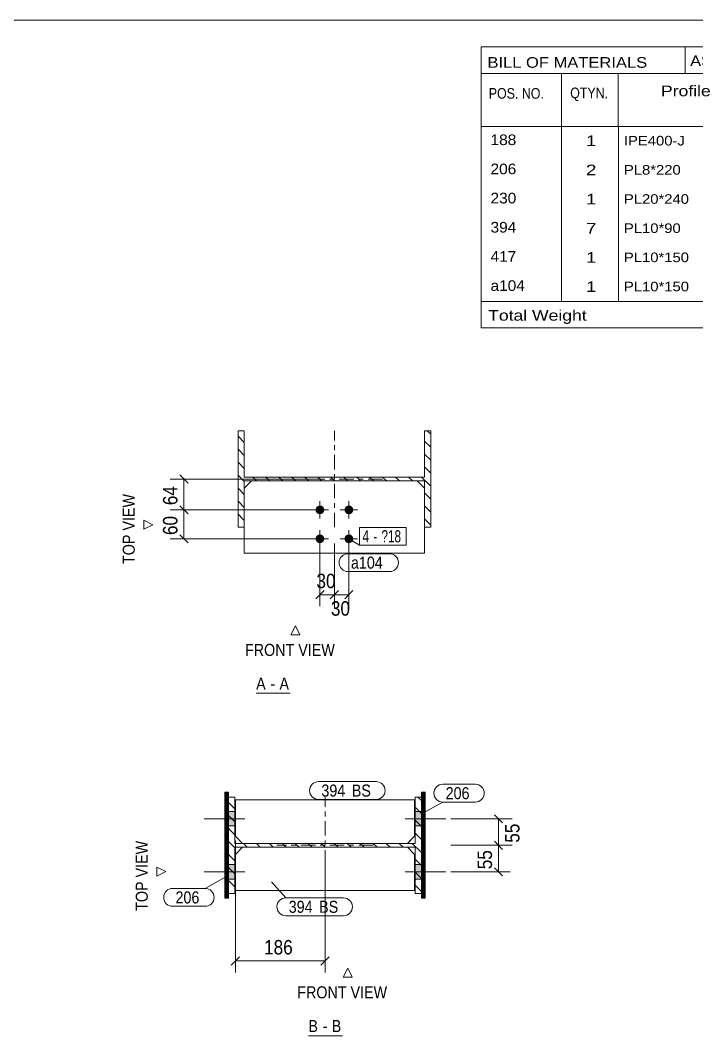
# Model space of a CAD drawing. Header units: millimetres. Extents: x 2 to 579, y 1 to 405.
# Drawn here: x 298.3 to 438.7, y 194.4 to 405 of the extents above; entities that cross this region are included whole.
import ezdxf

# ---------------------------------------------------------------- set-up
doc = ezdxf.new("R2010")
doc.units = ezdxf.units.MM
for name, pattern in [('XKITLINE00', [0]), ('XKITLINE01', [4, 1, -1, 1, -1]), ('XKITLINE03', [6, 3, -1, 1, -1])]:
    doc.linetypes.add(name, pattern=pattern)
for name, color, linetype, lineweight in [('Bolt', 3, 'Continuous', 0), ('BoltMark', 7, 'Continuous', 0), ('Dimensions', 7, 'Continuous', 0), ('DrawingSheet', 5, 'Continuous', 0), ('OtherObjectType', 7, 'Continuous', 0), ('Part', 2, 'Continuous', 0), ('PartMark', 7, 'Continuous', 0)]:
    doc.layers.add(name, color=color, linetype=linetype, lineweight=lineweight)
doc.styles.add('ARIAL', font='ARIAL.TTF')
doc.styles.add('ARIAL_NARROW', font='ARIALN.TTF')

# ---------------------------------------------------------------- blocks, each defined once
blk = doc.blocks.new('*A1')
at = {"layer": 'Part', "color": 7, "linetype": 'XKITLINE00', "lineweight": 0}
for p, q in [((344.8, 317.41), (343.5, 318.71)), ((383.5, 319.12), (382.77, 319.85)), ((344.8, 314.71), (343.5, 316.01)), ((383.5, 316.42), (382.2, 317.72)), ((383.5, 313.73), (382.2, 315.03)), ((344.8, 312.02), (343.5, 313.32)), ((383.5, 311.04), (382.2, 312.34)), ((344.8, 309.33), (343.5, 310.63)), ((347.37, 309.45), (346.57, 310.25)), ((350.06, 309.45), (349.26, 310.25)), ((352.76, 309.45), (351.96, 310.25)), ((355.45, 309.45), (354.65, 310.25)), ((358.14, 309.45), (357.34, 310.25)), ((360.84, 309.45), (360.04, 310.25)), ((363.53, 309.45), (362.73, 310.25)), ((366.23, 309.45), (365.43, 310.25)), ((368.92, 309.45), (368.12, 310.25)), ((371.61, 309.45), (370.81, 310.25)), ((374.31, 309.45), (373.51, 310.25)), ((377, 309.45), (376.2, 310.25)), ((379.7, 309.45), (378.9, 310.25)), ((383.5, 308.34), (381.59, 310.25)), ((344.8, 306.63), (343.5, 307.93)), ((383.5, 305.65), (382.2, 306.95)), ((344.8, 303.94), (343.5, 305.24)), ((383.5, 302.95), (382.2, 304.25)), ((344.8, 301.24), (343.5, 302.54)), ((383.5, 300.26), (382.2, 301.56)), ((343.5, 299.85), (343.5, 299.85)), ((343.5, 299.85), (343.5, 299.85))]:
    blk.add_line(p, q, dxfattribs=at)
blk = doc.blocks.new('*A2')
at = {"layer": 'Part', "color": 7, "linetype": 'XKITLINE00', "lineweight": 0}
for p, q in [((342.85, 241.43), (341.55, 242.73)), ((381.55, 243.14), (380.82, 243.87)), ((381.55, 240.45), (380.25, 241.75)), ((342.85, 238.74), (341.55, 240.04)), ((381.55, 237.75), (380.25, 239.05)), ((342.85, 236.04), (341.55, 237.34)), ((381.55, 235.06), (380.25, 236.36)), ((342.85, 233.35), (341.55, 234.65)), ((345.42, 233.47), (344.62, 234.27)), ((348.11, 233.47), (347.31, 234.27)), ((350.81, 233.47), (350.01, 234.27)), ((353.5, 233.47), (352.7, 234.27)), ((356.19, 233.47), (355.39, 234.27)), ((358.89, 233.47), (358.09, 234.27)), ((361.58, 233.47), (360.78, 234.27)), ((364.28, 233.47), (363.48, 234.27)), ((366.97, 233.47), (366.17, 234.27)), ((369.66, 233.47), (368.86, 234.27)), ((372.36, 233.47), (371.56, 234.27)), ((375.05, 233.47), (374.25, 234.27)), ((377.75, 233.47), (376.95, 234.27)), ((381.55, 232.37), (379.64, 234.27)), ((342.85, 230.65), (341.55, 231.95)), ((381.55, 229.67), (380.25, 230.97)), ((342.85, 227.96), (341.55, 229.26)), ((381.55, 226.98), (380.25, 228.28)), ((342.85, 225.27), (341.55, 226.57)), ((381.55, 224.28), (380.25, 225.58)), ((341.55, 223.87), (341.55, 223.87)), ((341.55, 223.87), (341.55, 223.87))]:
    blk.add_line(p, q, dxfattribs=at)
blk = doc.blocks.new('*A3')
at = {"layer": 'Part', "color": 7, "linetype": 'XKITLINE00', "lineweight": 0}
for p, q in [((340.87, 244.87), (340.75, 244.75)), ((340.98, 244.87), (340.75, 244.64)), ((341.09, 244.87), (340.75, 244.53)), ((341.19, 244.87), (340.75, 244.42)), ((341.3, 244.87), (340.75, 244.32)), ((341.41, 244.87), (340.75, 244.21)), ((341.52, 244.87), (340.75, 244.1)), ((341.55, 244.79), (340.75, 243.99)), ((341.55, 244.69), (340.75, 243.89)), ((341.55, 244.58), (340.75, 243.78)), ((341.55, 244.47), (340.75, 243.67)), ((341.55, 244.36), (340.75, 243.56)), ((341.55, 244.25), (340.75, 243.45)), ((341.55, 244.15), (340.75, 243.35)), ((341.55, 244.04), (340.75, 243.24)), ((341.55, 243.93), (340.75, 243.13)), ((341.55, 243.82), (340.75, 243.02)), ((341.55, 243.72), (340.75, 242.92)), ((341.55, 243.61), (340.75, 242.81)), ((341.55, 243.5), (340.75, 242.7)), ((341.55, 243.39), (340.75, 242.59)), ((341.55, 243.28), (340.75, 242.48)), ((341.55, 243.18), (340.75, 242.38)), ((341.55, 243.07), (340.75, 242.27)), ((341.55, 242.96), (340.75, 242.16)), ((341.55, 242.85), (340.75, 242.05)), ((341.55, 242.75), (340.75, 241.95)), ((341.55, 242.64), (340.75, 241.84)), ((341.55, 242.53), (340.75, 241.73)), ((341.55, 242.42), (340.75, 241.62)), ((341.55, 242.31), (340.75, 241.51)), ((341.55, 242.21), (340.75, 241.41)), ((341.55, 242.1), (340.75, 241.3)), ((341.55, 241.99), (340.75, 241.19)), ((341.55, 241.88), (340.75, 241.08)), ((341.55, 241.78), (340.75, 240.98)), ((341.55, 241.67), (340.75, 240.87)), ((341.55, 241.56), (340.75, 240.76)), ((341.55, 241.45), (340.75, 240.65)), ((341.55, 241.34), (340.75, 240.54)), ((341.55, 241.24), (340.75, 240.44)), ((341.55, 241.13), (340.75, 240.33)), ((341.55, 241.02), (340.75, 240.22)), ((341.55, 240.91), (340.75, 240.11)), ((341.55, 240.81), (340.75, 240.01)), ((341.55, 240.7), (340.75, 239.9)), ((341.55, 240.59), (340.75, 239.79)), ((341.55, 240.48), (340.75, 239.68)), ((341.55, 240.38), (340.75, 239.58)), ((341.55, 240.27), (340.75, 239.47)), ((341.55, 240.16), (340.75, 239.36)), ((341.55, 240.05), (340.75, 239.25)), ((341.55, 239.94), (340.75, 239.14)), ((341.55, 239.84), (340.75, 239.04)), ((341.55, 239.73), (340.75, 238.93)), ((341.55, 239.62), (340.75, 238.82)), ((341.55, 239.51), (340.75, 238.71)), ((341.55, 239.41), (340.75, 238.61)), ((341.55, 239.3), (340.75, 238.5)), ((341.55, 239.19), (340.75, 238.39)), ((341.55, 239.08), (340.75, 238.28)), ((341.55, 238.97), (340.75, 238.17)), ((341.55, 238.87), (340.75, 238.07)), ((341.55, 238.76), (340.75, 237.96)), ((341.55, 238.65), (340.75, 237.85)), ((341.55, 238.54), (340.75, 237.74)), ((341.55, 238.44), (340.75, 237.64)), ((341.55, 238.33), (340.75, 237.53)), ((341.55, 238.22), (340.75, 237.42)), ((341.55, 238.11), (340.75, 237.31)), ((341.55, 238), (340.75, 237.2)), ((341.55, 237.9), (340.75, 237.1)), ((341.55, 237.79), (340.75, 236.99)), ((341.55, 237.68), (340.75, 236.88)), ((341.55, 237.57), (340.75, 236.77)), ((341.55, 237.47), (340.75, 236.67)), ((341.55, 237.36), (340.75, 236.56)), ((341.55, 237.25), (340.75, 236.45)), ((341.55, 237.14), (340.75, 236.34)), ((341.55, 237.03), (340.75, 236.23)), ((341.55, 236.93), (340.75, 236.13)), ((341.55, 236.82), (340.75, 236.02)), ((341.55, 236.71), (340.75, 235.91)), ((341.55, 236.6), (340.75, 235.8)), ((341.55, 236.5), (340.75, 235.7)), ((341.55, 236.39), (340.75, 235.59)), ((341.55, 236.28), (340.75, 235.48)), ((341.55, 236.17), (340.75, 235.37)), ((341.55, 236.06), (340.75, 235.26)), ((341.55, 235.96), (340.75, 235.16)), ((341.55, 235.85), (340.75, 235.05)), ((341.55, 235.74), (340.75, 234.94)), ((341.55, 235.63), (340.75, 234.83)), ((341.55, 235.53), (340.75, 234.73)), ((341.55, 235.42), (340.75, 234.62)), ((341.55, 235.31), (340.75, 234.51)), ((341.55, 235.2), (340.75, 234.4)), ((341.55, 235.09), (340.75, 234.29)), ((341.55, 234.99), (340.75, 234.19)), ((341.55, 234.88), (340.75, 234.08)), ((341.55, 234.77), (340.75, 233.97)), ((341.55, 234.66), (340.75, 233.86)), ((341.55, 234.56), (340.75, 233.76)), ((341.55, 234.45), (340.75, 233.65)), ((341.55, 234.34), (340.75, 233.54)), ((341.55, 234.23), (340.75, 233.43)), ((341.55, 234.12), (340.75, 233.32)), ((341.55, 234.02), (340.75, 233.22)), ((341.55, 233.91), (340.75, 233.11)), ((341.55, 233.8), (340.75, 233)), ((341.55, 233.69), (340.75, 232.89)), ((341.55, 233.59), (340.75, 232.79)), ((341.55, 233.48), (340.75, 232.68)), ((341.55, 233.37), (340.75, 232.57)), ((341.55, 233.26), (340.75, 232.46)), ((341.55, 233.15), (340.75, 232.35)), ((341.55, 233.05), (340.75, 232.25)), ((341.55, 232.94), (340.75, 232.14)), ((341.55, 232.83), (340.75, 232.03)), ((341.55, 232.72), (340.75, 231.92)), ((341.55, 232.62), (340.75, 231.82)), ((341.55, 232.51), (340.75, 231.71)), ((341.55, 232.4), (340.75, 231.6)), ((341.55, 232.29), (340.75, 231.49)), ((341.55, 232.19), (340.75, 231.39)), ((341.55, 232.08), (340.75, 231.28)), ((341.55, 231.97), (340.75, 231.17)), ((341.55, 231.86), (340.75, 231.06)), ((341.55, 231.75), (340.75, 230.95)), ((341.55, 231.65), (340.75, 230.85)), ((341.55, 231.54), (340.75, 230.74)), ((341.55, 231.43), (340.75, 230.63)), ((341.55, 231.32), (340.75, 230.52)), ((341.55, 231.22), (340.75, 230.42)), ((341.55, 231.11), (340.75, 230.31)), ((341.55, 231), (340.75, 230.2)), ((341.55, 230.89), (340.75, 230.09)), ((341.55, 230.78), (340.75, 229.98)), ((341.55, 230.68), (340.75, 229.88)), ((341.55, 230.57), (340.75, 229.77)), ((341.55, 230.46), (340.75, 229.66)), ((341.55, 230.35), (340.75, 229.55)), ((341.55, 230.25), (340.75, 229.45)), ((341.55, 230.14), (340.75, 229.34)), ((341.55, 230.03), (340.75, 229.23)), ((341.55, 229.92), (340.75, 229.12)), ((341.55, 229.81), (340.75, 229.01)), ((341.55, 229.71), (340.75, 228.91)), ((341.55, 229.6), (340.75, 228.8)), ((341.55, 229.49), (340.75, 228.69)), ((341.55, 229.38), (340.75, 228.58)), ((341.55, 229.28), (340.75, 228.48)), ((341.55, 229.17), (340.75, 228.37)), ((341.55, 229.06), (340.75, 228.26)), ((341.55, 228.95), (340.75, 228.15)), ((341.55, 228.84), (340.75, 228.04)), ((341.55, 228.74), (340.75, 227.94)), ((341.55, 228.63), (340.75, 227.83)), ((341.55, 228.52), (340.75, 227.72)), ((341.55, 228.41), (340.75, 227.61)), ((341.55, 228.31), (340.75, 227.51)), ((341.55, 228.2), (340.75, 227.4)), ((341.55, 228.09), (340.75, 227.29)), ((341.55, 227.98), (340.75, 227.18)), ((341.55, 227.87), (340.75, 227.07)), ((341.55, 227.77), (340.75, 226.97)), ((341.55, 227.66), (340.75, 226.86)), ((341.55, 227.55), (340.75, 226.75)), ((341.55, 227.44), (340.75, 226.64)), ((341.55, 227.34), (340.75, 226.54)), ((341.55, 227.23), (340.75, 226.43)), ((341.55, 227.12), (340.75, 226.32)), ((341.55, 227.01), (340.75, 226.21)), ((341.55, 226.9), (340.75, 226.1)), ((341.55, 226.8), (340.75, 226)), ((341.55, 226.69), (340.75, 225.89)), ((341.55, 226.58), (340.75, 225.78)), ((341.55, 226.47), (340.75, 225.67)), ((341.55, 226.37), (340.75, 225.57)), ((341.55, 226.26), (340.75, 225.46)), ((341.55, 226.15), (340.75, 225.35)), ((341.55, 226.04), (340.75, 225.24)), ((341.55, 225.93), (340.75, 225.13)), ((341.55, 225.83), (340.75, 225.03)), ((341.55, 225.72), (340.75, 224.92)), ((341.55, 225.61), (340.75, 224.81)), ((341.55, 225.5), (340.75, 224.7)), ((341.55, 225.4), (340.75, 224.6)), ((341.55, 225.29), (340.75, 224.49)), ((341.55, 225.18), (340.75, 224.38)), ((341.55, 225.07), (340.75, 224.27)), ((341.55, 224.96), (340.75, 224.16)), ((341.55, 224.86), (340.75, 224.06)), ((341.55, 224.75), (340.75, 223.95)), ((341.55, 224.64), (340.75, 223.84)), ((341.55, 224.53), (340.75, 223.73)), ((341.55, 224.43), (340.75, 223.63)), ((341.55, 224.32), (340.75, 223.52)), ((341.55, 224.21), (340.75, 223.41)), ((341.55, 224.1), (340.75, 223.3)), ((341.55, 224), (340.75, 223.2)), ((341.55, 223.89), (340.75, 223.09)), ((341.55, 223.78), (340.75, 222.98)), ((341.55, 223.67), (340.75, 222.87)), ((341.55, 223.56), (340.85, 222.87)), ((341.55, 223.46), (340.96, 222.87)), ((341.55, 223.35), (341.07, 222.87)), ((340.75, 222.87), (340.75, 222.87)), ((341.55, 223.24), (341.18, 222.87)), ((341.55, 223.13), (341.29, 222.87)), ((341.55, 223.03), (341.39, 222.87)), ((341.51, 222.88), (341.5, 222.87))]:
    blk.add_line(p, q, dxfattribs=at)
blk = doc.blocks.new('*A4')
at = {"layer": 'Part', "color": 7, "linetype": 'XKITLINE00', "lineweight": 0}
for p, q in [((381.67, 244.87), (381.55, 244.75)), ((381.78, 244.87), (381.55, 244.64)), ((381.89, 244.87), (381.55, 244.53)), ((381.99, 244.87), (381.55, 244.42)), ((382.1, 244.87), (381.55, 244.32)), ((382.21, 244.87), (381.55, 244.21)), ((382.32, 244.87), (381.55, 244.1)), ((382.35, 244.79), (381.55, 243.99)), ((382.35, 244.69), (381.55, 243.89)), ((382.35, 244.58), (381.55, 243.78)), ((382.35, 244.47), (381.55, 243.67)), ((382.35, 244.36), (381.55, 243.56)), ((382.35, 244.25), (381.55, 243.45)), ((382.35, 244.15), (381.55, 243.35)), ((382.35, 244.04), (381.55, 243.24)), ((382.35, 243.93), (381.55, 243.13)), ((382.35, 243.82), (381.55, 243.02)), ((382.35, 243.72), (381.55, 242.92)), ((382.35, 243.61), (381.55, 242.81)), ((382.35, 243.5), (381.55, 242.7)), ((382.35, 243.39), (381.55, 242.59)), ((382.35, 243.28), (381.55, 242.48)), ((382.35, 243.18), (381.55, 242.38)), ((382.35, 243.07), (381.55, 242.27)), ((382.35, 242.96), (381.55, 242.16)), ((382.35, 242.85), (381.55, 242.05)), ((382.35, 242.75), (381.55, 241.95)), ((382.35, 242.64), (381.55, 241.84)), ((382.35, 242.53), (381.55, 241.73)), ((382.35, 242.42), (381.55, 241.62)), ((382.35, 242.31), (381.55, 241.51)), ((382.35, 242.21), (381.55, 241.41)), ((382.35, 242.1), (381.55, 241.3)), ((382.35, 241.99), (381.55, 241.19)), ((382.35, 241.88), (381.55, 241.08)), ((382.35, 241.78), (381.55, 240.98)), ((382.35, 241.67), (381.55, 240.87)), ((382.35, 241.56), (381.55, 240.76)), ((382.35, 241.45), (381.55, 240.65)), ((382.35, 241.34), (381.55, 240.54)), ((382.35, 241.24), (381.55, 240.44)), ((382.35, 241.13), (381.55, 240.33)), ((382.35, 241.02), (381.55, 240.22)), ((382.35, 240.91), (381.55, 240.11)), ((382.35, 240.81), (381.55, 240.01)), ((382.35, 240.7), (381.55, 239.9)), ((382.35, 240.59), (381.55, 239.79)), ((382.35, 240.48), (381.55, 239.68)), ((382.35, 240.38), (381.55, 239.58)), ((382.35, 240.27), (381.55, 239.47)), ((382.35, 240.16), (381.55, 239.36)), ((382.35, 240.05), (381.55, 239.25)), ((382.35, 239.94), (381.55, 239.14)), ((382.35, 239.84), (381.55, 239.04)), ((382.35, 239.73), (381.55, 238.93)), ((382.35, 239.62), (381.55, 238.82)), ((382.35, 239.51), (381.55, 238.71)), ((382.35, 239.41), (381.55, 238.61)), ((382.35, 239.3), (381.55, 238.5)), ((382.35, 239.19), (381.55, 238.39)), ((382.35, 239.08), (381.55, 238.28)), ((382.35, 238.97), (381.55, 238.17)), ((382.35, 238.87), (381.55, 238.07)), ((382.35, 238.76), (381.55, 237.96)), ((382.35, 238.65), (381.55, 237.85)), ((382.35, 238.54), (381.55, 237.74)), ((382.35, 238.44), (381.55, 237.64)), ((382.35, 238.33), (381.55, 237.53)), ((382.35, 238.22), (381.55, 237.42)), ((382.35, 238.11), (381.55, 237.31)), ((382.35, 238), (381.55, 237.2)), ((382.35, 237.9), (381.55, 237.1)), ((382.35, 237.79), (381.55, 236.99)), ((382.35, 237.68), (381.55, 236.88)), ((382.35, 237.57), (381.55, 236.77)), ((382.35, 237.47), (381.55, 236.67)), ((382.35, 237.36), (381.55, 236.56)), ((382.35, 237.25), (381.55, 236.45)), ((382.35, 237.14), (381.55, 236.34)), ((382.35, 237.03), (381.55, 236.23)), ((382.35, 236.93), (381.55, 236.13)), ((382.35, 236.82), (381.55, 236.02)), ((382.35, 236.71), (381.55, 235.91)), ((382.35, 236.6), (381.55, 235.8)), ((382.35, 236.5), (381.55, 235.7)), ((382.35, 236.39), (381.55, 235.59)), ((382.35, 236.28), (381.55, 235.48)), ((382.35, 236.17), (381.55, 235.37)), ((382.35, 236.06), (381.55, 235.26)), ((382.35, 235.96), (381.55, 235.16)), ((382.35, 235.85), (381.55, 235.05)), ((382.35, 235.74), (381.55, 234.94)), ((382.35, 235.63), (381.55, 234.83)), ((382.35, 235.53), (381.55, 234.73)), ((382.35, 235.42), (381.55, 234.62)), ((382.35, 235.31), (381.55, 234.51)), ((382.35, 235.2), (381.55, 234.4)), ((382.35, 235.09), (381.55, 234.29)), ((382.35, 234.99), (381.55, 234.19)), ((382.35, 234.88), (381.55, 234.08)), ((382.35, 234.77), (381.55, 233.97)), ((382.35, 234.66), (381.55, 233.86)), ((382.35, 234.56), (381.55, 233.76)), ((382.35, 234.45), (381.55, 233.65)), ((382.35, 234.34), (381.55, 233.54)), ((382.35, 234.23), (381.55, 233.43)), ((382.35, 234.12), (381.55, 233.32)), ((382.35, 234.02), (381.55, 233.22)), ((382.35, 233.91), (381.55, 233.11)), ((382.35, 233.8), (381.55, 233)), ((382.35, 233.69), (381.55, 232.89)), ((382.35, 233.59), (381.55, 232.79)), ((382.35, 233.48), (381.55, 232.68)), ((382.35, 233.37), (381.55, 232.57)), ((382.35, 233.26), (381.55, 232.46)), ((382.35, 233.15), (381.55, 232.35)), ((382.35, 233.05), (381.55, 232.25)), ((382.35, 232.94), (381.55, 232.14)), ((382.35, 232.83), (381.55, 232.03)), ((382.35, 232.72), (381.55, 231.92)), ((382.35, 232.62), (381.55, 231.82)), ((382.35, 232.51), (381.55, 231.71)), ((382.35, 232.4), (381.55, 231.6)), ((382.35, 232.29), (381.55, 231.49)), ((382.35, 232.19), (381.55, 231.39)), ((382.35, 232.08), (381.55, 231.28)), ((382.35, 231.97), (381.55, 231.17)), ((382.35, 231.86), (381.55, 231.06)), ((382.35, 231.75), (381.55, 230.95)), ((382.35, 231.65), (381.55, 230.85)), ((382.35, 231.54), (381.55, 230.74)), ((382.35, 231.43), (381.55, 230.63)), ((382.35, 231.32), (381.55, 230.52)), ((382.35, 231.22), (381.55, 230.42)), ((382.35, 231.11), (381.55, 230.31)), ((382.35, 231), (381.55, 230.2)), ((382.35, 230.89), (381.55, 230.09)), ((382.35, 230.78), (381.55, 229.98)), ((382.35, 230.68), (381.55, 229.88)), ((382.35, 230.57), (381.55, 229.77)), ((382.35, 230.46), (381.55, 229.66)), ((382.35, 230.35), (381.55, 229.55)), ((382.35, 230.25), (381.55, 229.45)), ((382.35, 230.14), (381.55, 229.34)), ((382.35, 230.03), (381.55, 229.23)), ((382.35, 229.92), (381.55, 229.12)), ((382.35, 229.81), (381.55, 229.01)), ((382.35, 229.71), (381.55, 228.91)), ((382.35, 229.6), (381.55, 228.8)), ((382.35, 229.49), (381.55, 228.69)), ((382.35, 229.38), (381.55, 228.58)), ((382.35, 229.28), (381.55, 228.48)), ((382.35, 229.17), (381.55, 228.37)), ((382.35, 229.06), (381.55, 228.26)), ((382.35, 228.95), (381.55, 228.15)), ((382.35, 228.84), (381.55, 228.04)), ((382.35, 228.74), (381.55, 227.94)), ((382.35, 228.63), (381.55, 227.83)), ((382.35, 228.52), (381.55, 227.72)), ((382.35, 228.41), (381.55, 227.61)), ((382.35, 228.31), (381.55, 227.51)), ((382.35, 228.2), (381.55, 227.4)), ((382.35, 228.09), (381.55, 227.29)), ((382.35, 227.98), (381.55, 227.18)), ((382.35, 227.87), (381.55, 227.07)), ((382.35, 227.77), (381.55, 226.97)), ((382.35, 227.66), (381.55, 226.86)), ((382.35, 227.55), (381.55, 226.75)), ((382.35, 227.44), (381.55, 226.64)), ((382.35, 227.34), (381.55, 226.54)), ((382.35, 227.23), (381.55, 226.43)), ((382.35, 227.12), (381.55, 226.32)), ((382.35, 227.01), (381.55, 226.21)), ((382.35, 226.9), (381.55, 226.1)), ((382.35, 226.8), (381.55, 226)), ((382.35, 226.69), (381.55, 225.89)), ((382.35, 226.58), (381.55, 225.78)), ((382.35, 226.47), (381.55, 225.67)), ((382.35, 226.37), (381.55, 225.57)), ((382.35, 226.26), (381.55, 225.46)), ((382.35, 226.15), (381.55, 225.35)), ((382.35, 226.04), (381.55, 225.24)), ((382.35, 225.93), (381.55, 225.13)), ((382.35, 225.83), (381.55, 225.03)), ((382.35, 225.72), (381.55, 224.92)), ((382.35, 225.61), (381.55, 224.81)), ((382.35, 225.5), (381.55, 224.7)), ((382.35, 225.4), (381.55, 224.6)), ((382.35, 225.29), (381.55, 224.49)), ((382.35, 225.18), (381.55, 224.38)), ((382.35, 225.07), (381.55, 224.27)), ((382.35, 224.96), (381.55, 224.16)), ((382.35, 224.86), (381.55, 224.06)), ((382.35, 224.75), (381.55, 223.95)), ((382.35, 224.64), (381.55, 223.84)), ((382.35, 224.53), (381.55, 223.73)), ((382.35, 224.43), (381.55, 223.63)), ((382.35, 224.32), (381.55, 223.52)), ((382.35, 224.21), (381.55, 223.41)), ((382.35, 224.1), (381.55, 223.3)), ((382.35, 224), (381.55, 223.2)), ((382.35, 223.89), (381.55, 223.09)), ((382.35, 223.78), (381.55, 222.98)), ((382.35, 223.67), (381.55, 222.87)), ((382.35, 223.56), (381.65, 222.87)), ((382.35, 223.46), (381.76, 222.87)), ((382.35, 223.35), (381.87, 222.87)), ((381.55, 222.87), (381.55, 222.87)), ((382.35, 223.24), (381.98, 222.87)), ((382.35, 223.13), (382.09, 222.87)), ((382.35, 223.03), (382.19, 222.87)), ((382.31, 222.88), (382.3, 222.87))]:
    blk.add_line(p, q, dxfattribs=at)
blk = doc.blocks.new('*A43')
at = {"layer": 'Bolt'}
for points in [[(359.6, 303.49), (359.6, 303.54), (359.61, 303.58), (359.61, 303.62), (359.62, 303.67), (359.64, 303.71), (359.65, 303.75), (359.67, 303.79), (359.68, 303.83), (359.7, 303.87), (359.73, 303.91), (359.75, 303.95), (359.77, 303.99), (359.8, 304.02), (359.83, 304.05), (359.86, 304.09), (359.89, 304.12), (359.93, 304.14), (359.96, 304.17), (360, 304.2), (360.03, 304.22), (360.07, 304.24), (360.11, 304.26), (360.15, 304.28), (360.19, 304.3), (360.24, 304.31), (360.28, 304.32), (360.32, 304.33), (360.37, 304.34), (360.41, 304.34), (360.45, 304.35), (360.5, 304.35), (360.54, 304.35), (360.59, 304.34), (360.63, 304.34), (360.67, 304.33), (360.72, 304.32), (360.76, 304.31), (360.8, 304.3), (360.84, 304.28), (360.88, 304.26), (360.92, 304.24), (360.96, 304.22), (361, 304.2), (361.03, 304.17), (361.07, 304.14), (361.1, 304.12), (361.13, 304.09), (361.16, 304.05), (361.19, 304.02), (361.22, 303.99), (361.25, 303.95), (361.27, 303.91), (361.29, 303.87), (361.31, 303.83), (361.33, 303.79), (361.34, 303.75), (361.36, 303.71), (361.37, 303.67), (361.38, 303.62), (361.39, 303.58), (361.39, 303.54), (361.4, 303.49), (361.4, 303.45), (361.4, 303.41), (361.39, 303.36), (361.39, 303.32), (361.38, 303.27), (361.37, 303.23), (361.36, 303.19), (361.34, 303.15), (361.33, 303.1), (361.31, 303.06), (361.29, 303.02), (361.27, 302.99), (361.25, 302.95), (361.22, 302.91), (361.19, 302.88), (361.16, 302.84), (361.13, 302.81), (361.1, 302.78), (361.07, 302.75), (361.03, 302.73), (361, 302.7), (360.96, 302.68), (360.92, 302.66), (360.88, 302.64), (360.84, 302.62), (360.8, 302.6), (360.76, 302.59), (360.72, 302.58), (360.67, 302.57), (360.63, 302.56), (360.59, 302.55), (360.54, 302.55), (360.5, 302.55), (360.45, 302.55), (360.41, 302.55), (360.37, 302.56), (360.32, 302.57), (360.28, 302.58), (360.24, 302.59), (360.19, 302.6), (360.15, 302.62), (360.11, 302.64), (360.07, 302.66), (360.03, 302.68), (360, 302.7), (359.96, 302.73), (359.93, 302.75), (359.89, 302.78), (359.86, 302.81), (359.83, 302.84), (359.8, 302.88), (359.77, 302.91), (359.75, 302.95), (359.73, 302.99), (359.7, 303.02), (359.68, 303.06), (359.67, 303.1), (359.65, 303.15), (359.64, 303.19), (359.62, 303.23), (359.61, 303.27), (359.61, 303.32), (359.6, 303.36), (359.6, 303.41), (359.6, 303.45)], [(365.6, 303.49), (365.6, 303.54), (365.61, 303.58), (365.61, 303.62), (365.62, 303.67), (365.64, 303.71), (365.65, 303.75), (365.67, 303.79), (365.68, 303.83), (365.7, 303.87), (365.73, 303.91), (365.75, 303.95), (365.77, 303.99), (365.8, 304.02), (365.83, 304.05), (365.86, 304.09), (365.89, 304.12), (365.93, 304.14), (365.96, 304.17), (366, 304.2), (366.03, 304.22), (366.07, 304.24), (366.11, 304.26), (366.15, 304.28), (366.19, 304.3), (366.24, 304.31), (366.28, 304.32), (366.32, 304.33), (366.37, 304.34), (366.41, 304.34), (366.45, 304.35), (366.5, 304.35), (366.54, 304.35), (366.59, 304.34), (366.63, 304.34), (366.67, 304.33), (366.72, 304.32), (366.76, 304.31), (366.8, 304.3), (366.84, 304.28), (366.88, 304.26), (366.92, 304.24), (366.96, 304.22), (367, 304.2), (367.03, 304.17), (367.07, 304.14), (367.1, 304.12), (367.13, 304.09), (367.16, 304.05), (367.19, 304.02), (367.22, 303.99), (367.25, 303.95), (367.27, 303.91), (367.29, 303.87), (367.31, 303.83), (367.33, 303.79), (367.34, 303.75), (367.36, 303.71), (367.37, 303.67), (367.38, 303.62), (367.39, 303.58), (367.39, 303.54), (367.4, 303.49), (367.4, 303.45), (367.4, 303.41), (367.39, 303.36), (367.39, 303.32), (367.38, 303.27), (367.37, 303.23), (367.36, 303.19), (367.34, 303.15), (367.33, 303.1), (367.31, 303.06), (367.29, 303.02), (367.27, 302.99), (367.25, 302.95), (367.22, 302.91), (367.19, 302.88), (367.16, 302.84), (367.13, 302.81), (367.1, 302.78), (367.07, 302.75), (367.03, 302.73), (367, 302.7), (366.96, 302.68), (366.92, 302.66), (366.88, 302.64), (366.84, 302.62), (366.8, 302.6), (366.76, 302.59), (366.72, 302.58), (366.67, 302.57), (366.63, 302.56), (366.59, 302.55), (366.54, 302.55), (366.5, 302.55), (366.45, 302.55), (366.41, 302.55), (366.37, 302.56), (366.32, 302.57), (366.28, 302.58), (366.24, 302.59), (366.19, 302.6), (366.15, 302.62), (366.11, 302.64), (366.07, 302.66), (366.03, 302.68), (366, 302.7), (365.96, 302.73), (365.93, 302.75), (365.89, 302.78), (365.86, 302.81), (365.83, 302.84), (365.8, 302.88), (365.77, 302.91), (365.75, 302.95), (365.73, 302.99), (365.7, 303.02), (365.68, 303.06), (365.67, 303.1), (365.65, 303.15), (365.64, 303.19), (365.62, 303.23), (365.61, 303.27), (365.61, 303.32), (365.6, 303.36), (365.6, 303.41), (365.6, 303.45)], [(359.6, 297.49), (359.6, 297.54), (359.61, 297.58), (359.61, 297.62), (359.62, 297.67), (359.64, 297.71), (359.65, 297.75), (359.67, 297.79), (359.68, 297.83), (359.7, 297.87), (359.73, 297.91), (359.75, 297.95), (359.77, 297.99), (359.8, 298.02), (359.83, 298.05), (359.86, 298.09), (359.89, 298.12), (359.93, 298.14), (359.96, 298.17), (360, 298.2), (360.03, 298.22), (360.07, 298.24), (360.11, 298.26), (360.15, 298.28), (360.19, 298.3), (360.24, 298.31), (360.28, 298.32), (360.32, 298.33), (360.37, 298.34), (360.41, 298.34), (360.45, 298.35), (360.5, 298.35), (360.54, 298.35), (360.59, 298.34), (360.63, 298.34), (360.67, 298.33), (360.72, 298.32), (360.76, 298.31), (360.8, 298.3), (360.84, 298.28), (360.88, 298.26), (360.92, 298.24), (360.96, 298.22), (361, 298.2), (361.03, 298.17), (361.07, 298.14), (361.1, 298.12), (361.13, 298.09), (361.16, 298.05), (361.19, 298.02), (361.22, 297.99), (361.25, 297.95), (361.27, 297.91), (361.29, 297.87), (361.31, 297.83), (361.33, 297.79), (361.34, 297.75), (361.36, 297.71), (361.37, 297.67), (361.38, 297.62), (361.39, 297.58), (361.39, 297.54), (361.4, 297.49), (361.4, 297.45), (361.4, 297.41), (361.39, 297.36), (361.39, 297.32), (361.38, 297.27), (361.37, 297.23), (361.36, 297.19), (361.34, 297.15), (361.33, 297.1), (361.31, 297.06), (361.29, 297.02), (361.27, 296.99), (361.25, 296.95), (361.22, 296.91), (361.19, 296.88), (361.16, 296.84), (361.13, 296.81), (361.1, 296.78), (361.07, 296.75), (361.03, 296.73), (361, 296.7), (360.96, 296.68), (360.92, 296.66), (360.88, 296.64), (360.84, 296.62), (360.8, 296.6), (360.76, 296.59), (360.72, 296.58), (360.67, 296.57), (360.63, 296.56), (360.59, 296.55), (360.54, 296.55), (360.5, 296.55), (360.45, 296.55), (360.41, 296.55), (360.37, 296.56), (360.32, 296.57), (360.28, 296.58), (360.24, 296.59), (360.19, 296.6), (360.15, 296.62), (360.11, 296.64), (360.07, 296.66), (360.03, 296.68), (360, 296.7), (359.96, 296.73), (359.93, 296.75), (359.89, 296.78), (359.86, 296.81), (359.83, 296.84), (359.8, 296.88), (359.77, 296.91), (359.75, 296.95), (359.73, 296.99), (359.7, 297.02), (359.68, 297.06), (359.67, 297.1), (359.65, 297.15), (359.64, 297.19), (359.62, 297.23), (359.61, 297.27), (359.61, 297.32), (359.6, 297.36), (359.6, 297.41), (359.6, 297.45)], [(365.6, 297.49), (365.6, 297.54), (365.61, 297.58), (365.61, 297.62), (365.62, 297.67), (365.64, 297.71), (365.65, 297.75), (365.67, 297.79), (365.68, 297.83), (365.7, 297.87), (365.73, 297.91), (365.75, 297.95), (365.77, 297.99), (365.8, 298.02), (365.83, 298.05), (365.86, 298.09), (365.89, 298.12), (365.93, 298.14), (365.96, 298.17), (366, 298.2), (366.03, 298.22), (366.07, 298.24), (366.11, 298.26), (366.15, 298.28), (366.19, 298.3), (366.24, 298.31), (366.28, 298.32), (366.32, 298.33), (366.37, 298.34), (366.41, 298.34), (366.45, 298.35), (366.5, 298.35), (366.54, 298.35), (366.59, 298.34), (366.63, 298.34), (366.67, 298.33), (366.72, 298.32), (366.76, 298.31), (366.8, 298.3), (366.84, 298.28), (366.88, 298.26), (366.92, 298.24), (366.96, 298.22), (367, 298.2), (367.03, 298.17), (367.07, 298.14), (367.1, 298.12), (367.13, 298.09), (367.16, 298.05), (367.19, 298.02), (367.22, 297.99), (367.25, 297.95), (367.27, 297.91), (367.29, 297.87), (367.31, 297.83), (367.33, 297.79), (367.34, 297.75), (367.36, 297.71), (367.37, 297.67), (367.38, 297.62), (367.39, 297.58), (367.39, 297.54), (367.4, 297.49), (367.4, 297.45), (367.4, 297.41), (367.39, 297.36), (367.39, 297.32), (367.38, 297.27), (367.37, 297.23), (367.36, 297.19), (367.34, 297.15), (367.33, 297.1), (367.31, 297.06), (367.29, 297.02), (367.27, 296.99), (367.25, 296.95), (367.22, 296.91), (367.19, 296.88), (367.16, 296.84), (367.13, 296.81), (367.1, 296.78), (367.07, 296.75), (367.03, 296.73), (367, 296.7), (366.96, 296.68), (366.92, 296.66), (366.88, 296.64), (366.84, 296.62), (366.8, 296.6), (366.76, 296.59), (366.72, 296.58), (366.67, 296.57), (366.63, 296.56), (366.59, 296.55), (366.54, 296.55), (366.5, 296.55), (366.45, 296.55), (366.41, 296.55), (366.37, 296.56), (366.32, 296.57), (366.28, 296.58), (366.24, 296.59), (366.19, 296.6), (366.15, 296.62), (366.11, 296.64), (366.07, 296.66), (366.03, 296.68), (366, 296.7), (365.96, 296.73), (365.93, 296.75), (365.89, 296.78), (365.86, 296.81), (365.83, 296.84), (365.8, 296.88), (365.77, 296.91), (365.75, 296.95), (365.73, 296.99), (365.7, 297.02), (365.68, 297.06), (365.67, 297.1), (365.65, 297.15), (365.64, 297.19), (365.62, 297.23), (365.61, 297.27), (365.61, 297.32), (365.6, 297.36), (365.6, 297.41), (365.6, 297.45)]]:
    blk.add_hatch(color=3, dxfattribs=at).paths.add_polyline_path(points, flags=17)
at = {"layer": 'Bolt', "color": 3, "linetype": 'XKITLINE00', "lineweight": 0}
for p, q in [((362.3, 303.45), (358.7, 303.45)), ((360.5, 301.65), (360.5, 305.25)), ((368.3, 303.45), (364.7, 303.45)), ((366.5, 301.65), (366.5, 305.25)), ((360.5, 295.65), (360.5, 299.25)), ((366.5, 295.65), (366.5, 299.25)), ((362.3, 297.45), (358.7, 297.45)), ((368.3, 297.45), (364.7, 297.45))]:
    blk.add_line(p, q, dxfattribs=at)
blk = doc.blocks.new('*A44')
at = {"layer": 'Part', "color": 2, "linetype": 'XKITLINE00', "lineweight": 0}
for p, q in [((343.5, 299.85), (343.5, 319.85)), ((343.5, 319.85), (344.8, 319.85)), ((344.8, 319.85), (344.8, 310.25)), ((382.2, 310.25), (382.2, 319.85)), ((382.2, 319.85), (383.5, 319.85)), ((383.5, 319.85), (383.5, 299.85)), ((344.8, 310.25), (382.2, 310.25)), ((382.2, 309.45), (344.8, 309.45)), ((344.8, 309.45), (344.8, 299.85)), ((382.2, 299.85), (382.2, 309.45)), ((344.8, 299.85), (343.5, 299.85)), ((383.5, 299.85), (382.2, 299.85))]:
    blk.add_line(p, q, dxfattribs=at)
at = {"layer": 'Part', "color": 7, "linetype": 'XKITLINE03', "lineweight": 0}
for p, q in [((363.5, 299.85), (363.5, 319.85)), ((373.5, 309.85), (353.5, 309.85))]:
    blk.add_line(p, q, dxfattribs=at)
blk = doc.blocks.new('*A45')
at = {"layer": 'Part', "color": 2, "linetype": 'XKITLINE00', "lineweight": 0}
for p, q in [((346.3, 309.45), (344.8, 307.95)), ((382.2, 307.95), (380.7, 309.45)), ((344.8, 294.45), (344.8, 299.85)), ((382.2, 294.45), (382.2, 299.85)), ((344.8, 294.45), (382.2, 294.45))]:
    blk.add_line(p, q, dxfattribs=at)
at = {"layer": 'Part', "color": 7, "linetype": 'XKITLINE01', "lineweight": 0}
for p, q in [((344.8, 299.85), (344.8, 307.95)), ((380.7, 309.45), (346.3, 309.45)), ((382.2, 299.85), (382.2, 307.95))]:
    blk.add_line(p, q, dxfattribs=at)
blk = doc.blocks.new('*A46')
at = {"layer": 'Bolt'}
for points in [[(341.55, 237.87), (340.75, 237.87), (340.75, 240.87), (341.55, 240.87)], [(341.55, 237.87), (340.75, 237.87), (340.75, 240.87), (341.55, 240.87)], [(341.55, 237.87), (340.75, 237.87), (340.75, 240.87), (341.55, 240.87)], [(342.85, 237.87), (341.55, 237.87), (341.55, 240.87), (342.85, 240.87)], [(342.85, 237.87), (341.55, 237.87), (341.55, 240.87), (342.85, 240.87)], [(342.85, 237.87), (341.55, 237.87), (341.55, 240.87), (342.85, 240.87)], [(341.55, 226.87), (340.75, 226.87), (340.75, 229.87), (341.55, 229.87)], [(341.55, 226.87), (340.75, 226.87), (340.75, 229.87), (341.55, 229.87)], [(341.55, 226.87), (340.75, 226.87), (340.75, 229.87), (341.55, 229.87)], [(342.85, 226.87), (341.55, 226.87), (341.55, 229.87), (342.85, 229.87)], [(342.85, 226.87), (341.55, 226.87), (341.55, 229.87), (342.85, 229.87)], [(342.85, 226.87), (341.55, 226.87), (341.55, 229.87), (342.85, 229.87)]]:
    blk.add_hatch(color=3, dxfattribs=at).paths.add_polyline_path(points, flags=17)
at = {"layer": 'Bolt', "color": 3, "linetype": 'XKITLINE00', "lineweight": 0}
for p, q in [((341.55, 240.87), (340.75, 240.87)), ((341.55, 240.87), (340.75, 240.87)), ((341.55, 240.87), (340.75, 240.87)), ((342.85, 240.87), (341.55, 240.87)), ((342.85, 240.87), (341.55, 240.87)), ((342.85, 240.87), (341.55, 240.87)), ((344.95, 239.37), (336.45, 239.37)), ((344.95, 239.37), (336.45, 239.37)), ((344.95, 239.37), (336.45, 239.37)), ((341.55, 237.87), (340.75, 237.87)), ((341.55, 237.87), (340.75, 237.87)), ((341.55, 237.87), (340.75, 237.87)), ((342.85, 237.87), (341.55, 237.87)), ((342.85, 237.87), (341.55, 237.87)), ((342.85, 237.87), (341.55, 237.87)), ((341.55, 229.87), (340.75, 229.87)), ((341.55, 229.87), (340.75, 229.87)), ((341.55, 229.87), (340.75, 229.87)), ((342.85, 229.87), (341.55, 229.87)), ((342.85, 229.87), (341.55, 229.87)), ((342.85, 229.87), (341.55, 229.87)), ((344.95, 228.37), (336.45, 228.37)), ((344.95, 228.37), (336.45, 228.37)), ((344.95, 228.37), (336.45, 228.37)), ((341.55, 226.87), (340.75, 226.87)), ((341.55, 226.87), (340.75, 226.87)), ((341.55, 226.87), (340.75, 226.87)), ((342.85, 226.87), (341.55, 226.87)), ((342.85, 226.87), (341.55, 226.87)), ((342.85, 226.87), (341.55, 226.87))]:
    blk.add_line(p, q, dxfattribs=at)
blk = doc.blocks.new('*A47')
at = {"layer": 'Bolt'}
for points in [[(380.25, 240.87), (381.55, 240.87), (381.55, 237.87), (380.25, 237.87)], [(380.25, 240.87), (381.55, 240.87), (381.55, 237.87), (380.25, 237.87)], [(380.25, 240.87), (381.55, 240.87), (381.55, 237.87), (380.25, 237.87)], [(381.55, 240.87), (382.35, 240.87), (382.35, 237.87), (381.55, 237.87)], [(381.55, 240.87), (382.35, 240.87), (382.35, 237.87), (381.55, 237.87)], [(381.55, 240.87), (382.35, 240.87), (382.35, 237.87), (381.55, 237.87)], [(380.25, 229.87), (381.55, 229.87), (381.55, 226.87), (380.25, 226.87)], [(380.25, 229.87), (381.55, 229.87), (381.55, 226.87), (380.25, 226.87)], [(380.25, 229.87), (381.55, 229.87), (381.55, 226.87), (380.25, 226.87)], [(381.55, 229.87), (382.35, 229.87), (382.35, 226.87), (381.55, 226.87)], [(381.55, 229.87), (382.35, 229.87), (382.35, 226.87), (381.55, 226.87)], [(381.55, 229.87), (382.35, 229.87), (382.35, 226.87), (381.55, 226.87)]]:
    blk.add_hatch(color=3, dxfattribs=at).paths.add_polyline_path(points, flags=17)
at = {"layer": 'Bolt', "color": 3, "linetype": 'XKITLINE00', "lineweight": 0}
for p, q in [((380.25, 240.87), (381.55, 240.87)), ((380.25, 240.87), (381.55, 240.87)), ((380.25, 240.87), (381.55, 240.87)), ((381.55, 240.87), (382.35, 240.87)), ((381.55, 240.87), (382.35, 240.87)), ((381.55, 240.87), (382.35, 240.87)), ((378.15, 239.37), (386.65, 239.37)), ((378.15, 239.37), (386.65, 239.37)), ((378.15, 239.37), (386.65, 239.37)), ((380.25, 237.87), (381.55, 237.87)), ((380.25, 237.87), (381.55, 237.87)), ((380.25, 237.87), (381.55, 237.87)), ((381.55, 237.87), (382.35, 237.87)), ((381.55, 237.87), (382.35, 237.87)), ((381.55, 237.87), (382.35, 237.87)), ((380.25, 229.87), (381.55, 229.87)), ((380.25, 229.87), (381.55, 229.87)), ((380.25, 229.87), (381.55, 229.87)), ((381.55, 229.87), (382.35, 229.87)), ((381.55, 229.87), (382.35, 229.87)), ((381.55, 229.87), (382.35, 229.87)), ((378.15, 228.37), (386.65, 228.37)), ((378.15, 228.37), (386.65, 228.37)), ((378.15, 228.37), (386.65, 228.37)), ((380.25, 226.87), (381.55, 226.87)), ((380.25, 226.87), (381.55, 226.87)), ((380.25, 226.87), (381.55, 226.87)), ((381.55, 226.87), (382.35, 226.87)), ((381.55, 226.87), (382.35, 226.87)), ((381.55, 226.87), (382.35, 226.87))]:
    blk.add_line(p, q, dxfattribs=at)
blk = doc.blocks.new('*A48')
at = {"layer": 'Part', "color": 2, "linetype": 'XKITLINE00', "lineweight": 0}
for p, q in [((341.55, 223.87), (341.55, 243.87)), ((341.55, 243.87), (342.85, 243.87)), ((342.85, 243.87), (342.85, 234.27)), ((380.25, 234.27), (380.25, 243.87)), ((380.25, 243.87), (381.55, 243.87)), ((381.55, 243.87), (381.55, 223.87)), ((342.85, 234.27), (380.25, 234.27)), ((380.25, 233.47), (342.85, 233.47)), ((342.85, 233.47), (342.85, 223.87)), ((380.25, 223.87), (380.25, 233.47)), ((342.85, 223.87), (341.55, 223.87)), ((381.55, 223.87), (380.25, 223.87))]:
    blk.add_line(p, q, dxfattribs=at)
at = {"layer": 'Part', "color": 7, "linetype": 'XKITLINE03', "lineweight": 0}
for p, q in [((361.55, 223.87), (361.55, 243.87)), ((371.55, 233.87), (351.55, 233.87))]:
    blk.add_line(p, q, dxfattribs=at)
blk = doc.blocks.new('*A49')
at = {"layer": 'Part', "color": 2, "linetype": 'XKITLINE00', "lineweight": 0}
for p, q in [((340.75, 222.87), (340.75, 244.87)), ((340.75, 244.87), (341.55, 244.87)), ((341.55, 244.87), (341.55, 222.87)), ((341.55, 222.87), (340.75, 222.87))]:
    blk.add_line(p, q, dxfattribs=at)
blk = doc.blocks.new('*A50')
at = {"layer": 'Part', "color": 2, "linetype": 'XKITLINE00', "lineweight": 0}
for p, q in [((381.55, 222.87), (381.55, 244.87)), ((381.55, 244.87), (382.35, 244.87)), ((382.35, 244.87), (382.35, 222.87)), ((382.35, 222.87), (381.55, 222.87))]:
    blk.add_line(p, q, dxfattribs=at)
blk = doc.blocks.new('*A51')
at = {"layer": 'Part', "color": 7, "linetype": 'XKITLINE01', "lineweight": 0}
for p, q in [((380.15, 243.27), (342.95, 243.27)), ((342.95, 243.27), (342.95, 235.77)), ((380.15, 235.77), (380.15, 243.27)), ((342.95, 235.77), (344.45, 234.27)), ((344.45, 234.27), (378.65, 234.27)), ((378.65, 234.27), (380.15, 235.77))]:
    blk.add_line(p, q, dxfattribs=at)
blk = doc.blocks.new('*A52')
at = {"layer": 'Part', "color": 7, "linetype": 'XKITLINE01', "lineweight": 0}
for p, q in [((344.45, 233.47), (342.95, 231.97)), ((342.95, 231.97), (342.95, 224.47)), ((378.65, 233.47), (344.45, 233.47)), ((380.15, 231.97), (378.65, 233.47)), ((380.15, 224.47), (380.15, 231.97)), ((342.95, 224.47), (380.15, 224.47))]:
    blk.add_line(p, q, dxfattribs=at)
blk = doc.blocks.new('*A53')
at = {"layer": 'Part', "color": 2, "linetype": 'XKITLINE00', "lineweight": 0}
for p, q in [((342.95, 243.27), (342.95, 235.77)), ((380.15, 243.27), (342.95, 243.27)), ((380.15, 235.77), (380.15, 243.27)), ((342.95, 235.77), (344.45, 234.27)), ((378.65, 234.27), (380.15, 235.77))]:
    blk.add_line(p, q, dxfattribs=at)
at = {"layer": 'Part', "color": 7, "linetype": 'XKITLINE01', "lineweight": 0}
blk.add_line((344.45, 234.27), (378.65, 234.27), dxfattribs=at)
blk = doc.blocks.new('*A54')
at = {"layer": 'Part', "color": 2, "linetype": 'XKITLINE00', "lineweight": 0}
for p, q in [((344.45, 233.47), (342.95, 231.97)), ((342.95, 231.97), (342.95, 224.47)), ((380.15, 231.97), (378.65, 233.47)), ((380.15, 224.47), (380.15, 231.97)), ((342.95, 224.47), (380.15, 224.47))]:
    blk.add_line(p, q, dxfattribs=at)
at = {"layer": 'Part', "color": 7, "linetype": 'XKITLINE01', "lineweight": 0}
blk.add_line((344.45, 233.47), (378.65, 233.47), dxfattribs=at)
blk = doc.blocks.new('*A55')
at = {"layer": 'DrawingSheet', "color": 5, "linetype": 'XKITLINE00', "lineweight": 0}
blk.add_line((579, 405), (5, 405), dxfattribs=at)
blk = doc.blocks.new('*A61')
at = {"layer": 'OtherObjectType', "color": 7, "linetype": 'XKITLINE00', "lineweight": 0}
for p, q in [((393.98, 399.5), (569.98, 399.5)), ((393.98, 399.5), (393.98, 388.5)), ((436.26, 399.42), (436.26, 393.87)), ((393.98, 394), (569.98, 394)), ((410.64, 394), (410.64, 383)), ((422.4, 393.98), (422.4, 383.03)), ((393.98, 388.5), (393.98, 383)), ((393.98, 383), (569.98, 383)), ((393.98, 383), (393.98, 376.95)), ((410.63, 383), (410.63, 376.95)), ((422.44, 382.99), (422.44, 376.95)), ((393.98, 376.95), (393.98, 370.9)), ((410.63, 376.95), (410.63, 370.9)), ((422.44, 376.94), (422.44, 370.9)), ((393.98, 370.9), (393.98, 364.85)), ((410.63, 370.9), (410.63, 364.85)), ((422.44, 370.89), (422.44, 364.85)), ((393.98, 364.85), (393.98, 358.8)), ((410.63, 364.85), (410.63, 358.8)), ((422.44, 364.84), (422.44, 358.8)), ((393.98, 358.8), (393.98, 352.75)), ((410.63, 358.8), (410.63, 352.75)), ((422.44, 358.79), (422.44, 352.75)), ((393.98, 352.75), (393.98, 346.7)), ((410.63, 352.75), (410.63, 346.7)), ((422.44, 352.74), (422.44, 346.7)), ((393.98, 346.7), (569.98, 346.7)), ((393.98, 346.7), (393.98, 341.2)), ((393.98, 341.2), (569.98, 341.2))]:
    blk.add_line(p, q, dxfattribs=at)
at = {"layer": 'OtherObjectType', "color": 7, "style": 'ARIAL_NARROW'}
for s, height, width, p in [('BILL OF MATERIALS', 2.2, 1.36, (395.25, 395.16)), ('ASSEMBLY POS.', 2.2, 1.36, (437.3, 395.5)), ('POS. NO.', 2.2, 1.02, (395.53, 388.74)), ('QTYN.', 2.2, 1.02, (412.42, 388.84)), ('Profile', 2.2, 1.445, (431.26, 389.25)), ('188', 2.2, 1.270501, (395.89, 379.12)), ('1', 2.2, 1.525501, (415.71, 378.91)), ('IPE400-J', 1.98, 1.355501, (423.56, 379.04)), ('206', 2.2, 1.270501, (395.89, 373.07)), ('2', 2.2, 1.525501, (415.71, 372.86)), ('PL8*220', 1.98, 1.355501, (423.56, 372.99)), ('230', 2.2, 1.270501, (395.89, 367.02)), ('1', 2.2, 1.525501, (415.71, 366.81)), ('PL20*240', 1.98, 1.355501, (423.56, 366.94)), ('394', 2.2, 1.270501, (395.89, 360.97)), ('7', 2.2, 1.525501, (415.71, 360.76)), ('PL10*90', 1.98, 1.355501, (423.56, 360.89)), ('417', 2.2, 1.270501, (395.89, 354.92)), ('1', 2.2, 1.525501, (415.71, 354.71)), ('PL10*150', 1.98, 1.355501, (423.56, 354.84)), ('a104', 2.2, 1.270501, (395.89, 348.87)), ('1', 2.2, 1.525501, (415.71, 348.66)), ('PL10*150', 1.98, 1.355501, (423.56, 348.79)), ('Total Weight', 2.2, 1.445, (395.4, 342.69))]:
    blk.add_text(s, height=height, dxfattribs=dict(at, width=width)).set_placement(p)
blk = doc.blocks.new('*A137')
at = {"layer": 'Dimensions', "color": 7, "linetype": 'XKITLINE00', "lineweight": 0}
for p, q in [((359.5, 303.45), (329.43, 303.45)), ((331.44, 304.3), (333.13, 302.6)), ((332.28, 297.45), (332.28, 303.45)), ((359.5, 297.45), (329.43, 297.45)), ((331.44, 298.3), (333.13, 296.6))]:
    blk.add_line(p, q, dxfattribs=at)
at = {"layer": 'Dimensions', "color": 3}
for p in [(332.28, 303.45), (332.28, 297.45)]:
    blk.add_point(p, dxfattribs=at)
at = {"layer": 'Dimensions', "color": 3, "style": 'ARIAL', "width": 0.85}
blk.add_text('60', height=3, rotation=90.0002, dxfattribs=at).set_placement((330.93, 298.22))
blk = doc.blocks.new('*A138')
at = {"layer": 'Dimensions', "color": 7, "linetype": 'XKITLINE00', "lineweight": 0}
for p, q in [((359.5, 309.85), (329.43, 309.85)), ((331.44, 310.7), (333.13, 309)), ((332.28, 303.45), (332.28, 309.85)), ((359.5, 303.45), (329.43, 303.45)), ((331.44, 304.3), (333.13, 302.6))]:
    blk.add_line(p, q, dxfattribs=at)
at = {"layer": 'Dimensions', "color": 3}
for p in [(332.28, 309.85), (332.28, 303.45)]:
    blk.add_point(p, dxfattribs=at)
at = {"layer": 'Dimensions', "color": 3, "style": 'ARIAL', "width": 0.85}
blk.add_text('64', height=3, rotation=90.0002, dxfattribs=at).set_placement((330.93, 304.42))
blk = doc.blocks.new('*A139')
at = {"layer": 'Dimensions', "color": 7, "linetype": 'XKITLINE00', "lineweight": 0}
for p, q in [((360.5, 296.45), (360.5, 283.45)), ((363.5, 296.45), (363.5, 283.45)), ((361.35, 286.7), (359.65, 285)), ((364.35, 286.7), (362.65, 285)), ((360.5, 285.85), (363.5, 285.85))]:
    blk.add_line(p, q, dxfattribs=at)
at = {"layer": 'Dimensions', "color": 3}
for p in [(360.5, 285.85), (363.5, 285.85)]:
    blk.add_point(p, dxfattribs=at)
at = {"layer": 'Dimensions', "color": 3, "style": 'ARIAL', "width": 0.85}
blk.add_text('30', height=3, dxfattribs=at).set_placement((359.77, 287.2))
blk = doc.blocks.new('*A140')
at = {"layer": 'Dimensions', "color": 7, "linetype": 'XKITLINE00', "lineweight": 0}
for p, q in [((363.5, 296.45), (363.5, 283)), ((366.5, 296.45), (366.5, 283)), ((364.35, 286.7), (362.65, 285)), ((367.35, 286.7), (365.65, 285)), ((363.5, 285.85), (366.5, 285.85))]:
    blk.add_line(p, q, dxfattribs=at)
at = {"layer": 'Dimensions', "color": 3}
for p in [(363.5, 285.85), (366.5, 285.85)]:
    blk.add_point(p, dxfattribs=at)
at = {"layer": 'Dimensions', "color": 3, "style": 'ARIAL', "width": 0.85}
blk.add_text('30', height=3, dxfattribs=at).set_placement((362.77, 281.5))
blk = doc.blocks.new('*A141')
at = {"layer": 'BoltMark', "color": 7, "linetype": 'XKITLINE00', "lineweight": 0}
for p, q in [((368.73, 299.82), (378.42, 299.82)), ((368.73, 296.12), (368.73, 299.82)), ((378.42, 296.12), (378.42, 299.82)), ((366.5, 297.45), (368.73, 296.12)), ((368.73, 296.12), (378.42, 296.12))]:
    blk.add_line(p, q, dxfattribs=at)
at = {"layer": 'BoltMark', "color": 3, "style": 'ARIAL_NARROW', "width": 0.85}
for s, p in [('4', (369.33, 296.72)), ('?18', (373.26, 296.72)), ('-', (371.6, 296.72))]:
    blk.add_text(s, height=2.5, dxfattribs=at).set_placement(p)
blk = doc.blocks.new('*A142')
at = {"layer": 'PartMark', "color": 7, "linetype": 'XKITLINE00', "lineweight": 0}
for p, q in [((366.33, 294.35), (374.95, 294.35)), ((366.33, 290.65), (374.95, 290.65))]:
    blk.add_line(p, q, dxfattribs=at)
for centre, start, end in [((366.33, 292.5), 90, 270), ((374.95, 292.5), 270, 90)]:
    blk.add_arc(centre, 1.85, start, end, dxfattribs=at)
at = {"layer": 'PartMark', "color": 3, "style": 'ARIAL', "width": 0.85}
blk.add_text('a104', height=2.5, dxfattribs=at).set_placement((366.93, 291.25))
blk = doc.blocks.new('*A143')
at = {"layer": 'OtherObjectType', "color": 7, "linetype": 'XKITLINE00', "lineweight": 0}
for p, q in [((323.96, 299.44), (323.96, 301.31)), ((323.96, 301.31), (325.83, 300.37)), ((325.83, 300.37), (323.96, 299.44)), ((325.83, 300.37), (325.83, 300.37)), ((354.48, 277.52), (355.42, 279.4)), ((355.42, 279.4), (356.35, 277.52)), ((355.42, 279.4), (355.42, 279.4)), ((356.35, 277.52), (354.48, 277.52)), ((347.26, 265.4), (354.32, 265.4))]:
    blk.add_line(p, q, dxfattribs=at)
at = {"layer": 'OtherObjectType', "color": 7, "style": 'ARIAL', "width": 0.85}
blk.add_text('TOP VIEW', height=2.5, rotation=90, dxfattribs=at).set_placement((322.08, 292.22))
for s, p in [('FRONT VIEW', (344.95, 273.15)), ('A', (347.26, 266.15)), ('A', (352.1, 266.15)), ('-', (350.24, 266.15))]:
    blk.add_text(s, height=2.5, dxfattribs=at).set_placement(p)
blk = doc.blocks.new('*A144')
at = {"layer": 'Dimensions', "color": 7, "linetype": 'XKITLINE00', "lineweight": 0}
for p, q in [((342.95, 234.77), (342.95, 207.47)), ((361.55, 232.87), (361.55, 207.47)), ((343.8, 210.72), (342.1, 209.02)), ((362.4, 210.72), (360.7, 209.02)), ((342.95, 209.87), (361.55, 209.87))]:
    blk.add_line(p, q, dxfattribs=at)
at = {"layer": 'Dimensions', "color": 3}
for p in [(342.95, 209.87), (361.55, 209.87)]:
    blk.add_point(p, dxfattribs=at)
at = {"layer": 'Dimensions', "color": 3, "style": 'ARIAL', "width": 0.85}
blk.add_text('186', height=3, dxfattribs=at).set_placement((348.91, 211.22))
blk = doc.blocks.new('*A145')
at = {"layer": 'Dimensions', "color": 7, "linetype": 'XKITLINE00', "lineweight": 0}
for p, q in [((387.65, 233.87), (399.95, 233.87)), ((396.7, 234.72), (398.4, 233.02)), ((397.55, 228.37), (397.55, 233.87)), ((387.65, 228.37), (399.95, 228.37)), ((396.7, 229.22), (398.4, 227.52))]:
    blk.add_line(p, q, dxfattribs=at)
at = {"layer": 'Dimensions', "color": 3}
for p in [(397.55, 233.87), (397.55, 228.37)]:
    blk.add_point(p, dxfattribs=at)
at = {"layer": 'Dimensions', "color": 3, "style": 'ARIAL', "width": 0.85}
blk.add_text('55', height=3, rotation=90.0002, dxfattribs=at).set_placement((396.2, 228.9))
blk = doc.blocks.new('*A146')
at = {"layer": 'Dimensions', "color": 7, "linetype": 'XKITLINE00', "lineweight": 0}
for p, q in [((396.7, 240.22), (398.4, 238.52)), ((387.65, 239.37), (400.4, 239.37)), ((397.55, 233.87), (397.55, 239.37)), ((387.65, 233.87), (400.4, 233.87)), ((396.7, 234.72), (398.4, 233.02))]:
    blk.add_line(p, q, dxfattribs=at)
at = {"layer": 'Dimensions', "color": 3}
for p in [(397.55, 239.37), (397.55, 233.87)]:
    blk.add_point(p, dxfattribs=at)
at = {"layer": 'Dimensions', "color": 3, "style": 'ARIAL', "width": 0.85}
blk.add_text('55', height=3, rotation=90.0002, dxfattribs=at).set_placement((401.9, 234.4))
blk = doc.blocks.new('*A147')
at = {"layer": 'PartMark', "color": 7, "linetype": 'XKITLINE00', "lineweight": 0}
for p, q in [((385.98, 246.53), (392.74, 246.53)), ((381.74, 240.44), (385.98, 242.83)), ((385.98, 242.83), (392.74, 242.83))]:
    blk.add_line(p, q, dxfattribs=at)
for centre, start, end in [((385.98, 244.68), 90, 270), ((392.74, 244.68), 270, 90)]:
    blk.add_arc(centre, 1.85, start, end, dxfattribs=at)
at = {"layer": 'PartMark', "color": 3, "style": 'ARIAL', "width": 0.85}
blk.add_text('206', height=2.5, dxfattribs=at).set_placement((386.58, 243.43))
blk = doc.blocks.new('*A148')
at = {"layer": 'PartMark', "color": 7, "linetype": 'XKITLINE00', "lineweight": 0}
for p, q in [((340.94, 227.3), (336.69, 224.91)), ((329.93, 224.91), (336.69, 224.91)), ((329.93, 221.21), (336.69, 221.21))]:
    blk.add_line(p, q, dxfattribs=at)
for centre, start, end in [((329.93, 223.06), 90, 270), ((336.69, 223.06), 270, 90)]:
    blk.add_arc(centre, 1.85, start, end, dxfattribs=at)
at = {"layer": 'PartMark', "color": 3, "style": 'ARIAL', "width": 0.85}
blk.add_text('206', height=2.5, dxfattribs=at).set_placement((330.53, 221.81))
blk = doc.blocks.new('*A149')
at = {"layer": 'PartMark', "color": 7, "linetype": 'XKITLINE00', "lineweight": 0}
for p, q in [((350.42, 226.3), (353.42, 222.96)), ((353.42, 222.96), (365.38, 222.96)), ((353.42, 219.26), (365.38, 219.26))]:
    blk.add_line(p, q, dxfattribs=at)
for centre, start, end in [((353.42, 221.11), 90, 270), ((365.38, 221.11), 270, 90)]:
    blk.add_arc(centre, 1.85, start, end, dxfattribs=at)
at = {"layer": 'PartMark', "color": 3, "style": 'ARIAL', "width": 0.85}
for s, p in [('394', (354.02, 219.86)), ('BS', (360.33, 219.86))]:
    blk.add_text(s, height=2.5, dxfattribs=at).set_placement(p)
blk = doc.blocks.new('*A150')
at = {"layer": 'PartMark', "color": 7, "linetype": 'XKITLINE00', "lineweight": 0}
for p, q in [((360.2, 247.07), (372.16, 247.07)), ((360.2, 243.37), (372.16, 243.37))]:
    blk.add_line(p, q, dxfattribs=at)
for centre, start, end in [((360.2, 245.22), 90, 270), ((372.16, 245.22), 270, 90)]:
    blk.add_arc(centre, 1.85, start, end, dxfattribs=at)
at = {"layer": 'PartMark', "color": 3, "style": 'ARIAL', "width": 0.85}
for s, p in [('394', (360.8, 243.97)), ('BS', (367.11, 243.97))]:
    blk.add_text(s, height=2.5, dxfattribs=at).set_placement(p)
blk = doc.blocks.new('*A151')
at = {"layer": 'OtherObjectType', "color": 7, "linetype": 'XKITLINE00', "lineweight": 0}
for p, q in [((326.66, 227.48), (326.66, 229.36)), ((326.66, 229.36), (328.53, 228.42)), ((328.53, 228.42), (326.66, 227.48)), ((328.53, 228.42), (328.53, 228.42)), ((365.33, 206.5), (366.26, 208.37)), ((367.2, 206.5), (365.33, 206.5)), ((366.26, 208.37), (367.2, 206.5)), ((366.26, 208.37), (366.26, 208.37)), ((358.11, 194.37), (365.17, 194.37))]:
    blk.add_line(p, q, dxfattribs=at)
at = {"layer": 'OtherObjectType', "color": 7, "style": 'ARIAL', "width": 0.85}
blk.add_text('TOP VIEW', height=2.5, rotation=90, dxfattribs=at).set_placement((324.78, 220.27))
for s, p in [('FRONT VIEW', (355.8, 202.12)), ('B', (358.11, 195.12)), ('-', (361.08, 195.12)), ('B', (362.94, 195.12))]:
    blk.add_text(s, height=2.5, dxfattribs=at).set_placement(p)

msp = doc.modelspace()

# ---------------------------------------------------------------- block references
at = {"lineweight": 0}
for name in ['*A55', '*A61', '*A1', '*A44', '*A138', '*A45', '*A137', '*A43', '*A141', '*A139', '*A140', '*A142', '*A150', '*A147', '*A3', '*A49', '*A4', '*A50', '*A2', '*A48', '*A51', '*A53', '*A46', '*A47', '*A146', '*A144', '*A145', '*A52', '*A54', '*A148', '*A149']:
    msp.add_blockref(name, (0, 0), dxfattribs=at)
at = {"layer": 'OtherObjectType', "lineweight": 0}
for name in ['*A143', '*A151']:
    msp.add_blockref(name, (0, 0), dxfattribs=at)

doc.saveas('drawing.dxf')
